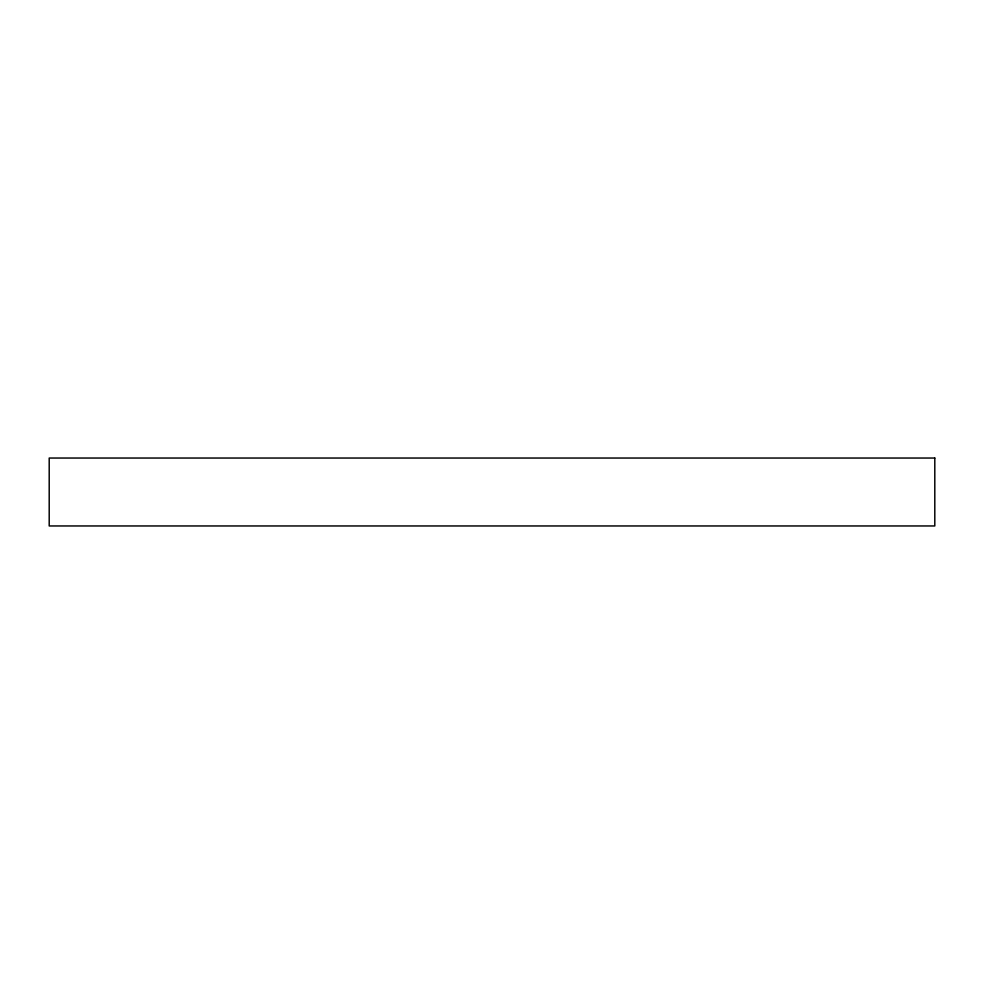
<?xml version="1.0" encoding="UTF-8"?>
<svg xmlns="http://www.w3.org/2000/svg" width="984" height="984" viewBox="0 0 984 984"><rect width="100%" height="100%" fill="white"/><g stroke="black" fill="none" stroke-linecap="round" stroke-linejoin="round"><path stroke-width="1.48" d="M934.8 458.04L49.2 458.04L49.2 525.96L934.8 525.96L934.8 458.04"/></g></svg>
